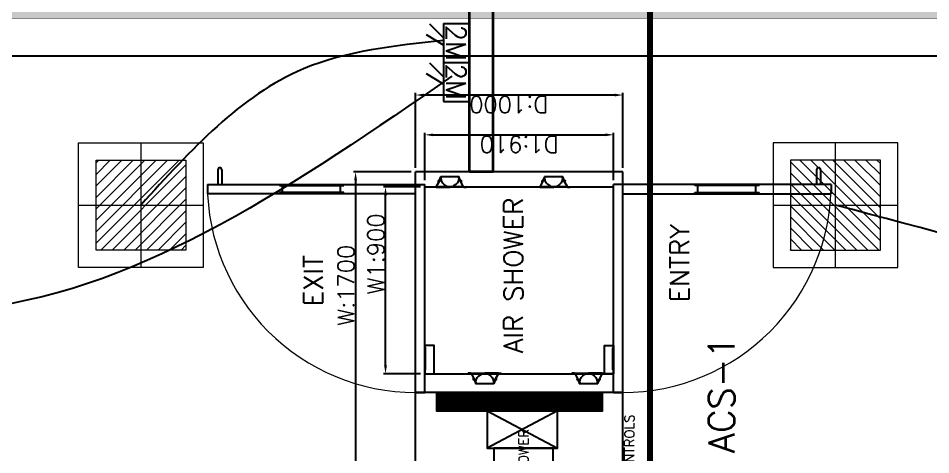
# Model space of a CAD drawing. Extents: x 3550807 to 4078732, y -628171 to -515859.
# Drawn here: x 3718454 to 3722850, y -600624 to -598521 of the extents above; entities that cross this region are included whole.
import ezdxf

# ---------------------------------------------------------------- set-up
doc = ezdxf.new("R2010")
doc.units = 0
doc.header["$LTSCALE"] = 6
doc.header["$MEASUREMENT"] = 0
doc.linetypes.add('CONTINU', pattern=[0])
doc.layers.get('0').update_dxf_attribs({"linetype": 'CONTINUOUS'})
doc.layers.get('Defpoints').update_dxf_attribs({"linetype": 'CONTINUOUS'})
for name, color, linetype in [('AIR SHOWER', 7, 'CONTINUOUS'), ('ELE 36W EMERGENCY LIGHT', 5, 'CONTINUOUS'), ('ELE 36W LED LIGHT', 6, 'CONTINUOUS'), ('ELE-2M RAW P.SB', 40, 'CONTINUOUS'), ('ELE-2M UPS P.SB', 3, 'CONTINUOUS'), ('FA-FIRE TEXT', 7, 'CONTINUOUS')]:
    doc.layers.add(name, color=color, linetype=linetype)
for name, color, linetype, lineweight in [('ELE-36W EMERGENCY  LED LIGHT', 7, 'CONTINUOUS', 18), ('ELE-36W LED LIGHT', 210, 'CONTINUOUS', 18), ('ELE-CABLE TRAY', 31, 'CONTINUOUS', 18), ('MEP_HVAC_VRF_COPPER_PIPE', 6, 'CONTINUOUS', 9), ('WALL', 10, 'CONTINUOUS', 35)]:
    doc.layers.add(name, color=color, linetype=linetype, lineweight=lineweight)
doc.layers.add('ELE-LIGHTING WIRING', color=7, linetype='CONTINUOUS', true_color=0x63d7b6)
doc.styles.add('ROMANS', font='romans.shx')
doc.styles.get("Standard").update_dxf_attribs({"font": 'SIMPLEX'})
doc.styles.add('T 1-25', font='segoeui.ttf', dxfattribs={"width": 0.8, "height": 50})
doc.dimstyles.new('BIGDFD', dxfattribs={"dimtxt": 8, "dimasz": 4, "dimexe": 1, "dimexo": 2, "dimtad": 1, "dimlfac": 10, "dimtxsty": 'Standard', "dimcen": 2.5, "dimclrd": 5, "dimclre": 3, "dimclrt": 1, "dimadec": 0, "dimazin": 0, "dimtfac": 1, "dimtmove": 0, "dimatfit": 3, "dimfxl": 0, "dimarcsym": 0})
doc.dimstyles.new('BIGDFD$0', dxfattribs={"dimtxt": 8, "dimasz": 4, "dimexe": 1, "dimexo": 2, "dimtad": 1, "dimlfac": 10, "dimtxsty": 'Standard', "dimcen": 2.5, "dimclrd": 5, "dimclre": 3, "dimclrt": 1, "dimadec": 0, "dimazin": 0, "dimtfac": 1, "dimtmove": 0, "dimatfit": 3, "dimfxl": 0, "dimarcsym": 0})
doc.dimstyles.new('D 1-25', dxfattribs={"dimtxt": 50, "dimasz": 12.5, "dimexe": 0, "dimexo": 10, "dimgap": 0, "dimtad": 0, "dimdec": 0, "dimzin": 0, "dimdsep": 46, "dimtxsty": 'T 1-25', "dimblk": 'ARCHTICK', "dimcen": 5, "dimclrd": 256, "dimclre": 256, "dimclrt": 256, "dimadec": 0, "dimazin": 0, "dimtfac": 50, "dimtdec": 0, "dimtmove": 1, "dimatfit": 2, "dimfxl": 0, "dimtolj": 1, "dimtzin": 0, "dimarcsym": 0})

# ---------------------------------------------------------------- blocks, each defined once
blk = doc.blocks.new('*D24')
at = {"layer": 'AIR SHOWER', "color": 3, "lineweight": -2, "transparency": 16777216}
for p, q in [((72.76493526362174, 197.7350647363946), (72.76493526362174, 215.6480081758327)), ((162.7649352636508, 197.7350647363946), (162.7649352636508, 215.6480081758327))]:
    blk.add_line(p, q, dxfattribs=at)
at = {"layer": 'AIR SHOWER', "color": 5, "lineweight": -2, "transparency": 16777216}
blk.add_line((76.76493526362175, 214.6480081758327), (158.7649352636508, 214.6480081758327), dxfattribs=at)
at = {"layer": 'AIR SHOWER', "color": 5, "linetype": 'ByBlock', "transparency": 16777216}
for points in [[(76.76493526362175, 215.3146748424994), (76.76493526362175, 213.9813415091661), (72.76493526362175, 214.6480081758327)], [(158.7649352636508, 213.9813415091661), (158.7649352636508, 215.3146748424994), (162.7649352636508, 214.6480081758327)]]:
    blk.add_solid(points, dxfattribs=at)
at = {"layer": 'Defpoints', "color": 0, "linetype": 'ByBlock', "transparency": 16777216}
for p in [(162.7649352636508, 214.6480081758327), (72.76493526362174, 195.7350647363946), (162.7649352636508, 195.7350647363946)]:
    blk.add_point(p, dxfattribs=at)
at = {"layer": 'AIR SHOWER', "color": 1, "linetype": 'ByBlock', "transparency": 16777216, "insert": (130.4357424229238, 219.2730081758327), "char_height": 8, "attachment_point": 5}
blk.add_mtext('W1:900', dxfattribs=at)
blk = doc.blocks.new('*D25')
at = {"layer": 'AIR SHOWER', "color": 3, "lineweight": -2, "transparency": 16777216}
for p, q in [((1.455191522836685e-11, 202.2350647363783), (1.455191522836685e-11, 230.0710486715634)), ((169.9999999999709, 202.2350647363819), (169.9999999999709, 230.0710486715634))]:
    blk.add_line(p, q, dxfattribs=at)
at = {"layer": 'AIR SHOWER', "color": 5, "lineweight": -2, "transparency": 16777216}
blk.add_line((165.9999999999709, 229.0710486715634), (4.000000000014552, 229.0710486715634), dxfattribs=at)
at = {"layer": 'AIR SHOWER', "color": 5, "linetype": 'ByBlock', "transparency": 16777216}
for points in [[(4.000000000014552, 229.7377153382301), (4.000000000014552, 228.4043820048968), (1.455191522836685e-11, 229.0710486715634)], [(165.9999999999709, 228.4043820048967), (165.9999999999709, 229.7377153382301), (169.9999999999709, 229.0710486715634)]]:
    blk.add_solid(points, dxfattribs=at)
at = {"layer": 'Defpoints', "color": 0, "linetype": 'ByBlock', "transparency": 16777216}
for p in [(1.45554466179095e-11, 229.0710486715634), (1.455191522836685e-11, 200.2350647363783), (169.9999999999709, 200.2350647363819)]:
    blk.add_point(p, dxfattribs=at)
at = {"layer": 'AIR SHOWER', "color": 1, "linetype": 'ByBlock', "transparency": 16777216, "insert": (115.3407856541307, 233.6960486715634), "char_height": 8, "attachment_point": 5}
blk.add_mtext('W:1700', dxfattribs=at)
blk = doc.blocks.new('nolllw new')
for p, q in [((-138.5819651838646, 13.92601181431018), (-138.0732114743821, 15.27816452761181)), ((-124.1844939962543, 15.92601181430928), (-137.1372689192465, 15.92601181430928)), ((-123.3003990559593, 15.39331913989372), (-107.0274616794993, -15.39331913989417)), ((-112.5819651838646, 13.92601181431064), (-2.581965183864667, 13.92601181431064)), ((8.136468688230023, 15.39331913989372), (-8.136468688230023, -15.39331913989417)), ((9.020563628524997, 15.92601181430928), (21.97333855151715, 15.92601181430928)), ((23.41803481613533, 13.92601181431018), (22.66552556998613, 15.92601181431018)), ((23.41803481613533, 13.92601181431018), (22.90928110665277, 15.27816452761181)), ((-100.2821270517042, -15.92601181431109), (-106.1433667392045, -15.92601181430973)), ((-14.88180331602507, -15.92601181431109), (-9.020563628524767, -15.92601181430973))]:
    blk.add_line(p, q)
at = {"color": 19}
for p, q in [((-124.1844939962543, 15.92601181430928), (-57.58196518386466, 15.92601181430928)), ((9.020563628524997, 15.92601181430928), (-57.58196518386466, 15.92601181430928)), ((-100.1161584754004, -34.07398818569027), (-15.04777189232891, -34.07398818569027))]:
    blk.add_line(p, q, dxfattribs=at)
at = {"color": 1}
for p, q in [((-74.58196518386467, 14.63249258181668), (-74.58196518386467, 10.65868422072663)), ((-40.58196518386465, 14.63249258181668), (-40.58196518386465, 10.65868422072663)), ((-100.0161584754003, -26.75894546359041), (-100.0161584754003, -34.07398818569027)), ((-15.14777189232904, -26.75894546359041), (-15.14777189232904, -34.07398818569027))]:
    blk.add_line(p, q, dxfattribs=at)
at = {"color": 3}
for p, q in [((-112.8891337326654, -4.51766124705955), (-112.8891337326654, -13.07398818569118)), ((-109.5711734233296, -16.07398818569118), (-109.8891337326658, -16.07398818569118)), ((-108.6627593743524, -16.65591652243165), (-100.7804965171508, -33.78302401732026)), ((-100.326289492662, -34.07398818569027), (-100.1161584754004, -34.07398818569027)), ((-14.83764087506733, -34.07398818569027), (-15.04777189232891, -34.07398818569027)), ((-6.501170993376945, -16.65591652243165), (-14.38343385057851, -33.78302401732026)), ((-5.592756944399752, -16.07398818569118), (-5.274796635063466, -16.07398818569118)), ((-2.274796635063921, -4.51766124705955), (-2.274796635063921, -13.07398818569118))]:
    blk.add_line(p, q, dxfattribs=at)
for centre, radius, start, end in [((-137.1372689192465, 14.92601181430973), 1, 90, 159.3809586691181), ((-124.1844939962543, 14.92601181430927), 1, 27.85965069524013, 90), ((9.020563628524997, 14.92601181430927), 1, 90, 152.1403493047598), ((21.97333855151715, 14.92601181430973), 1, 20.61904133088193, 90), ((-106.1433667392043, -14.92601181430973), 1, 207.8596506952401, 269.999999999987), ((-100.282127051704, -14.92601181431064), 1, 269.999999999987, 343.3261104087708), ((-60.77550338325432, -26.75894546359041), 40.24065509214596, 161.5212409373726, 163.3261104087458), ((-54.38842698447501, -26.75894546359041), 40.24065509214596, 16.67388959125414, 18.47875906262737), ((-14.8818033160253, -14.92601181431064), 1, 196.6738895912292, 270.000000000026), ((-9.020563628524997, -14.92601181430973), 1, 270, 332.1403493047599)]:
    blk.add_arc(centre, radius, start, end)
at = {"color": 1}
for centre, radius, start, end in [((-60.77550338325432, -26.75894546359041), 39.24065509214596, 111.5891103217297, 180), ((-75.58196518386465, 10.65868422072617), 1, 291.5891103217297, 2.60551e-11), ((-74.1956496160683, 14.54704327832905), 0.3956530062926751, 106.698394162139, 167.5275403656251), ((-40.96828075166103, 14.54704327832905), 0.3956530062926751, 12.47245963437489, 73.30160583784848), ((-39.58196518386467, 10.65868422072617), 1, 179.9999999999739, 248.4108896782705), ((-54.38842698447501, -26.75894546359041), 39.24065509214596, 0, 68.41088967827032)]:
    blk.add_arc(centre, radius, start, end, dxfattribs=at)
at = {"color": 3}
for centre, radius, start, end in [((-109.8891337326654, -13.07398818569118), 3, 180, 269.999999999987), ((-109.5711734233296, -17.07398818569117), 1, 24.71290326275917, 90), ((-100.326289492662, -33.57398818569027), 0.5, 204.7129032627592, 270), ((-14.83764087506733, -33.57398818569027), 0.5, 270, 335.2870967372353), ((-5.592756944399752, -17.07398818569117), 1, 90, 155.2870967372354), ((-5.274796635063921, -13.07398818569118), 3, 270, 0)]:
    blk.add_arc(centre, radius, start, end, dxfattribs=at)
blk = doc.blocks.new('*D26')
at = {"layer": 'AIR SHOWER', "color": 3, "lineweight": -2, "transparency": 16777216}
for p, q in [((171.9999999999563, 200.2350647363783), (208.0182791025218, 200.2350647363783)), ((171.9999999999854, 100.2350647363637), (208.0182791025218, 100.2350647363637))]:
    blk.add_line(p, q, dxfattribs=at)
at = {"layer": 'AIR SHOWER', "color": 5, "lineweight": -2, "transparency": 16777216}
blk.add_line((207.0182791025218, 104.2350647363637), (207.0182791025218, 196.2350647363783), dxfattribs=at)
at = {"layer": 'AIR SHOWER', "color": 5, "linetype": 'ByBlock', "transparency": 16777216}
for points in [[(207.6849457691884, 196.2350647363783), (206.3516124358551, 196.2350647363783), (207.0182791025218, 200.2350647363783)], [(206.3516124358551, 104.2350647363637), (207.6849457691884, 104.2350647363637), (207.0182791025218, 100.2350647363637)]]:
    blk.add_solid(points, dxfattribs=at)
at = {"layer": 'Defpoints', "color": 0, "linetype": 'ByBlock', "transparency": 16777216}
for p in [(169.9999999999563, 200.2350647363783), (207.0182791025218, 200.2350647363783), (169.9999999999854, 100.2350647363637)]:
    blk.add_point(p, dxfattribs=at)
at = {"layer": 'AIR SHOWER', "color": 1, "linetype": 'ByBlock', "transparency": 16777216, "insert": (202.3932791025218, 155.2726142264492), "char_height": 8, "attachment_point": 5, "rotation": 90}
blk.add_mtext('D:1000', dxfattribs=at)
blk = doc.blocks.new('*D27')
at = {"layer": 'AIR SHOWER', "color": 3, "lineweight": -2, "transparency": 16777216}
for p, q in [((165.9999999999854, 195.7350647363926), (188.8331010178822, 195.7350647363926)), ((165.9999999999854, 104.7350647361345), (188.8331010178822, 104.7350647361345))]:
    blk.add_line(p, q, dxfattribs=at)
at = {"layer": 'AIR SHOWER', "color": 5, "lineweight": -2, "transparency": 16777216}
blk.add_line((187.8331010178822, 191.7350647363926), (187.8331010178822, 108.7350647361345), dxfattribs=at)
at = {"layer": 'AIR SHOWER', "color": 5, "linetype": 'ByBlock', "transparency": 16777216}
for points in [[(188.4997676845489, 191.7350647363926), (187.1664343512155, 191.7350647363926), (187.8331010178822, 195.7350647363926)], [(187.1664343512155, 108.7350647361345), (188.4997676845489, 108.7350647361345), (187.8331010178822, 104.7350647361345)]]:
    blk.add_solid(points, dxfattribs=at)
at = {"layer": 'Defpoints', "color": 0, "linetype": 'ByBlock', "transparency": 16777216}
for p in [(163.9999999999854, 195.7350647363926), (163.9999999999854, 104.7350647361345), (187.8331010178822, 104.7350647361345)]:
    blk.add_point(p, dxfattribs=at)
at = {"layer": 'AIR SHOWER', "color": 1, "linetype": 'ByBlock', "transparency": 16777216, "insert": (183.2081010178822, 150.2350647362636), "char_height": 8, "attachment_point": 5, "rotation": 90}
blk.add_mtext('D1:910', dxfattribs=at)
blk = doc.blocks.new('light300x600')
at = {"layer": 'ELE-36W LED LIGHT', "lineweight": 0}
for p, q in [((918214.7090835375, -78407.37249509472), (918214.7090835375, -79007.37249509478)), ((918814.7090835375, -78407.37249509472), (918214.7090835375, -78407.37249509472)), ((918514.7090835375, -78407.37249509472), (918514.7090835375, -79007.37249509478)), ((918814.7090835375, -79007.37249509478), (918814.7090835375, -78407.37249509472)), ((918298.3389551704, -78491.25845918385), (918298.5950476268, -78491.00236672752)), ((918298.3389551704, -78544.29146777285), (918351.6280562157, -78491.00236672752)), ((918298.3389551701, -78597.32447636187), (918404.6610648044, -78491.00236672758)), ((918298.3389551701, -78650.35748495086), (918457.6940733936, -78491.00236672755)), ((918298.3389551704, -78703.39049353982), (918510.7270819825, -78491.00236672752)), ((918298.3389551704, -78756.4235021288), (918563.7600905717, -78491.00236672751)), ((918298.3389551701, -78809.45651071782), (918616.7930991607, -78491.00236672758)), ((918298.3389551701, -78862.48951930682), (918669.8261077496, -78491.00236672752)), ((918298.3389551704, -78915.52252789578), (918722.8591163385, -78491.00236672752)), ((918298.3389551701, -78491.00236672754), (918298.3389551701, -78923.74262346195)), ((918731.0792119048, -78491.00236672754), (918298.3389551701, -78491.00236672754)), ((918731.0792119048, -78923.74262346195), (918731.0792119048, -78491.00236672754)), ((918343.1518681933, -78923.7426234619), (918731.0792119048, -78535.81527975028)), ((918396.1848767822, -78923.74262346196), (918731.0792119048, -78588.8482883393)), ((918449.2178853712, -78923.74262346196), (918731.0792119048, -78641.88129692829)), ((918214.7090835375, -78707.37249509475), (918814.7090835375, -78707.37249509475)), ((918502.2508939601, -78923.7426234619), (918731.0792119048, -78694.91430551725)), ((918555.2839025491, -78923.74262346193), (918731.0792119048, -78747.94731410629)), ((918608.316911138, -78923.74262346196), (918731.0792119048, -78800.98032269526)), ((918661.349919727, -78923.74262346196), (918731.0792119048, -78854.01333128425)), ((918714.3829283161, -78923.74262346199), (918731.0792119048, -78907.04633987321)), ((918298.3389551701, -78923.74262346195), (918731.0792119048, -78923.74262346195)), ((918214.7090835375, -79007.37249509478), (918814.7090835375, -79007.37249509478))]:
    blk.add_line(p, q, dxfattribs=at)
blk = doc.blocks.new('ELE.EMERGENCY 40W LED LIGHT')
at = {"layer": 'ELE-36W EMERGENCY  LED LIGHT'}
h = blk.add_hatch(dxfattribs=at)
h.set_pattern_fill('ANSI31', color=5, scale=300, style=0)
h.set_pattern_definition([(45, (0, 0), (-26.51650429449553, 26.51650429449553), [])])
h.paths.add_polyline_path([(-207.71532323258, -207.7153232324927), (-207.71532323258, 207.7153232324927), (207.71532323258, 207.7153232324927), (207.71532323258, -207.7153232324927)])
for p, q in [((0, 288), (0, -288)), ((-288, 0), (288, 0))]:
    blk.add_line(p, q, dxfattribs=at)
for points in [[(-288, -288), (-288, 288), (288, 288), (288, -288)], [(-207.71532323258, -207.7153232324927), (-207.71532323258, 207.7153232324927), (207.71532323258, 207.7153232324927), (207.71532323258, -207.7153232324927)]]:
    blk.add_lwpolyline(points, close=True, dxfattribs=at)
blk = doc.blocks.new('2M SB')
at = {"layer": 'ELE-2M RAW P.SB'}
for p, q in [((-133.7655910551548, 160), (-69.26612788438797, 265.2194964364171)), ((-88.23655763268471, 160), (-3.38374388217926, 244.8528137430549)), ((-240, 160), (-240, 0)), ((0, 160), (-240, 160)), ((0, 160), (0, 0))]:
    blk.add_line(p, q, dxfattribs=at)
blk.add_text('2M', height=120, rotation=180, dxfattribs=at).set_placement((-6.021764248609543, 142.9791077449918))
blk = doc.blocks.new('2M UPS SB')
at = {"layer": 'ELE-2M UPS P.SB', "color": 3}
for p, q in [((-133.7655910551548, 160), (-69.26612788438797, 265.2194964364171)), ((-88.23655763268471, 160), (-3.38374388217926, 244.8528137430549)), ((-240, 160), (-240, 0)), ((0, 160), (-240, 160)), ((0, 160), (0, 0))]:
    blk.add_line(p, q, dxfattribs=at)
blk.add_text('2M', height=120, rotation=180, dxfattribs=at).set_placement((-6.021764248609543, 142.9791077449918))
blk = doc.blocks.new('*D190')
at = {"layer": 'Defpoints', "color": 0, "linetype": 'ByBlock', "transparency": 16777216}
for p in [(3715063.0306815, -598524.1016595698), (3736093.725472257, -598524.1016595698), (3715063.0306815, -598702.5064872033)]:
    blk.add_point(p, dxfattribs=at)
at = {"layer": 'ELE-CABLE TRAY', "color": 7, "lineweight": -2, "transparency": 16777216}
for p, q in [((3715063.0306815, -598534.1016595698), (3715063.0306815, -598702.5064872033)), ((3736093.725472257, -598534.1016595698), (3736093.725472257, -598702.5064872033)), ((3715163.0306815, -598702.5064872033), (3725264.878076878, -598702.5064872033)), ((3735993.725472257, -598702.5064872033), (3725891.878076878, -598702.5064872033))]:
    blk.add_line(p, q, dxfattribs=at)
at = {"layer": 'ELE-CABLE TRAY', "color": 7, "linetype": 'ByBlock', "transparency": 16777216}
for points in [[(3715163.0306815, -598685.8398205367), (3715163.0306815, -598719.1731538699), (3715063.0306815, -598702.5064872033)], [(3735993.725472257, -598719.1731538699), (3735993.725472257, -598685.8398205367), (3736093.725472257, -598702.5064872033)]]:
    blk.add_solid(points, dxfattribs=at)
at = {"layer": 'ELE-CABLE TRAY', "color": 7, "linetype": 'ByBlock', "transparency": 16777216, "insert": (3725578.378076878, -598702.5064872033), "char_height": 150, "attachment_point": 5, "style": 'ROMANS'}
blk.add_mtext('\\A1;21031', dxfattribs=at)
blk = doc.blocks.new('AIR SHOWER')
at = {"layer": 'AIR SHOWER'}
h = blk.add_hatch(dxfattribs=at)
h.set_pattern_fill('ANSI37', color=8, scale=0.24, angle=180, style=0)
h.set_pattern_definition([(45, (-36516.70436073492, 5170.615332544045), (-0.5388153672641491, 0.5388153672641492), []), (135, (-36516.70436073492, 5170.615332544045), (-0.5388153672641492, -0.5388153672641491), [])])
h.paths.add_polyline_path([(63.76493526363492, 110.1138083477113), (54.92352851296755, 110.1138083477113), (54.923528512953, 189.8012125241335), (63.76493526363492, 189.8012125241335)])
h = blk.add_hatch(dxfattribs=at)
h.set_pattern_fill('ANSI37', color=8, scale=0.24, angle=180, style=0)
h.set_pattern_definition([(45, (-52704.65640067386, 3586.622114857624), (-0.5388153672641491, 0.5388153672641492), []), (135, (-52704.65640067386, 3586.622114857624), (-0.5388153672641492, -0.5388153672641491), [])])
h.paths.add_polyline_path([(54.923528512953, 189.5271579607711), (63.76493526363492, 189.5271579607711), (63.76493526363492, 182.3028332142881), (54.923528512953, 182.3028332142881)])
at = {"layer": 'AIR SHOWER', "color": 8}
for p, q in [((159.4999999999709, 200.2350647366238), (159.4999999999916, 300.4701294727565)), ((163.9999999999709, 300.4701294727561), (159.4999999999918, 300.4701294727561)), ((163.9999999999709, 300.4701294727561), (163.9999999999709, 200.2350647363801)), ((171.0499999999736, 295.4201294727532), (163.9999999999707, 295.4201294727532)), ((171.0499999999736, 293.520129472759), (163.9999999999707, 293.520129472759)), ((159.4999999999845, 265.8020653524402), (160.0999999999847, 265.8020653524402)), ((160.0999999999781, 234.8020653524411), (160.0999999999847, 265.8020653524402)), ((160.0999999999844, 264.3020653524404), (163.399999999971, 264.3020653524404)), ((163.399999999971, 265.8020653524395), (163.399999999971, 234.8020653524395)), ((163.399999999971, 265.8020653524395), (163.9999999999711, 265.8020653524395)), ((159.4999999999779, 234.8020653524404), (160.0999999999779, 234.8020653524404)), ((160.0999999999781, 236.3020653524404), (163.399999999971, 236.3020653524404)), ((163.3999999999708, 234.8020653524397), (163.9999999999677, 234.8020653524397)), ((0, 100.2350647363783), (0, 200.2350647363783)), ((0, 200.2350647363783), (170, 200.2350647363783)), ((63.76493526362174, 200.2350647363783), (63.76493526362174, 195.7350647363908)), ((63.76493526362151, 100.2350647363651), (63.76493526363492, 200.2350647363787)), ((163.9999999999854, 200.2350647364055), (163.9999999999854, 195.7350647366256)), ((170, 100.2350647363783), (170, 200.2350647363783)), ((169.9999999999854, 100.2350647363637), (169.9999999999563, 200.2350647363783)), ((63.76493526362174, 195.7350647363908), (163.9999999999854, 195.7350647363926)), ((72.76493526362174, 195.7350647363946), (163.9999999999854, 195.7350647363946)), ((72.76493526362174, 195.735064736391), (72.76493526362174, 104.7350647363637)), ((162.7649352636508, 195.7350647363946), (162.7649352636508, 104.7350647363673)), ((162.7649352636217, 195.735064736391), (162.7649352636217, 104.7350647363637)), ((54.923528512953, 165.7555165554973), (36.84098580476575, 131.8308667253373)), ((54.923528512953, 131.8308667253373), (36.84098580476575, 165.7555165554973)), ((63.76493526362174, 104.7350647363655), (163.9999999999854, 104.7350647363673)), ((63.76493526362151, 104.7350647363653), (63.76493526362151, 100.2350647363655)), ((163.9999999999854, 100.2350647363546), (163.9999999999854, 104.7350647361345)), ((0, 100.2350647363655), (170, 100.2350647363637)), ((159.4999999999709, 100.2350647361327), (159.4999999999916, 0)), ((163.9999999999709, 4.547473508864641e-13), (163.9999999999709, 100.2350647363764)), ((159.4999999999779, 65.6680641203161), (160.0999999999779, 65.6680641203161)), ((160.0999999999781, 65.66806412031542), (160.0999999999847, 34.66806412031633)), ((160.0999999999781, 64.1680641203161), (163.399999999971, 64.1680641203161)), ((163.399999999971, 34.66806412031701), (163.399999999971, 65.66806412031701)), ((163.3999999999708, 65.66806412031679), (163.9999999999677, 65.66806412031679)), ((160.0999999999844, 36.1680641203161), (163.399999999971, 36.1680641203161)), ((159.4999999999845, 34.66806412031633), (160.0999999999847, 34.66806412031633)), ((163.399999999971, 34.66806412031701), (163.9999999999711, 34.66806412031701)), ((171.0499999999736, 6.949999999997544), (163.9999999999707, 6.949999999997544)), ((171.0499999999736, 5.050000000003365), (163.9999999999707, 5.050000000003365)), ((163.9999999999709, 4.547473508864641e-13), (159.4999999999918, 4.547473508864641e-13))]:
    blk.add_line(p, q, dxfattribs=at)
for points in [[(86.42773622101231, 195.7350647363928), (72.76493526362174, 195.735064736391), (72.76493526362174, 191.2865474109258), (86.42773622101231, 191.2865474109294)], [(74.64323375057461, 195.3339941601701), (85.2425054434757, 195.3339941601701), (85.2425054434757, 195.7350647363912), (74.64323375057461, 195.7350647363912)], [(63.76493526363492, 190.0986683776378), (54.923528512953, 190.0986683776378), (54.923528512953, 110.1138083477113), (63.76493526363492, 110.1138083477113)], [(54.923528512953, 165.7555165554973), (36.84098580476575, 165.7555165554973), (36.84098580476575, 131.8308667253373), (54.923528512953, 131.8308667253373)], [(36.84098580476575, 162.4911642256802), (13.60374127041291, 162.4911642256802), (13.60374127041291, 133.8537135188235), (36.84098580476575, 133.8537135188235)], [(86.42773622101231, 104.7350647363619), (72.76493526362174, 104.7350647363637), (72.76493526362174, 109.1835820618289), (86.42773622101231, 109.1835820618253)], [(74.64323375057734, 105.1361353125835), (85.24250544347842, 105.1361353125835), (85.24250544347842, 104.7350647363633), (74.64323375057734, 104.7350647363633)], [(22.78457590478729, 100.2350647363655), (32.78998648275683, 100.2350647363655), (32.78998648275683, 100.2350647363655), (22.78457590478729, 100.2350647363655)], [(22.78457590478729, 100.2350647363655), (34.22277671206939, 100.2350647363655), (34.22277671206939, 99.88206328219621), (22.78457590478729, 99.88206328219621)], [(38.34586561132892, 100.2350647363651), (39.89957626445562, 100.2350647363651), (39.89957626445562, 99.88230149779565), (38.34586561132892, 99.88230149779565)]]:
    blk.add_lwpolyline(points, close=True, dxfattribs=at)
at = {"layer": 'AIR SHOWER', "color": 8, "lineweight": 0}
for centre, start, end in [((163.9999999999854, 200.2350647364055), 90.00000000000831, 180.0000000000156), ((163.9999999999854, 100.235064736351), 179.9999999999739, 269.9999999999917)]:
    blk.add_arc(centre, 100.2350647363505, start, end, dxfattribs=at)
at = {"layer": 'AIR SHOWER', "color": 8}
for centre, end in [((171.0499999999736, 294.4701294727561), 90), ((171.0499999999736, 6.000000000000455), 90.00000000000001)]:
    blk.add_arc(centre, 0.9500000000000056, 270, end, dxfattribs=at)
at = {"layer": 'AIR SHOWER', "color": 8, "xscale": -0.1, "yscale": 0.1, "zscale": 0.1}
for p, rotation in [((164.3038632781308, 177.8503711781166), 89.99999999999997), ((71.37233408219072, 172.6197582946384), 269.9999999999856), ((164.3038632781308, 127.8503711781166), 89.99999999999997), ((71.37233408219072, 122.6197582946384), 269.9999999999856)]:
    blk.add_blockref('nolllw new', p, dxfattribs=dict(at, rotation=rotation))
at = {"layer": 'AIR SHOWER', "color": 8}
for s, height, p in [('EXIT', 9.1493197488, (105.2922013890657, 244.8427543088756)), ('AIR SHOWER', 9.1493197488, (82.74857382530172, 148.4503647908459)), ('BLOWER', 4.5746598744, (21.80294864516077, 145.8279453680721)), ('CONTROLS', 4.5746598744, (21.55894474180241, 94.87553910974407)), ('ENTRY', 9.1493197488, (107.2004985697276, 68.4016854854599))]:
    blk.add_text(s, height=height, dxfattribs=at).set_placement(p)
for base, p1, p2, angle, text, dimstyle, picture, middle in [((1.455191522836685e-11, 229.0710486715634), (169.9999999999709, 200.2350647363819), (1.455191522836685e-11, 200.2350647363783), 180, 'W:1700', 'BIGDFD', '*D25', (115.3407856541307, 229.0710486715634)), ((162.7649352636508, 214.6480081758327), (72.76493526362174, 195.7350647363946), (162.7649352636508, 195.7350647363946), 180, 'W1:900', 'BIGDFD', '*D24', (130.4357424229238, 214.6480081758327)), ((207.0182791025218, 200.2350647363783), (169.9999999999854, 100.2350647363637), (169.9999999999563, 200.2350647363783), 90, 'D:<>', 'BIGDFD$0', '*D26', (207.0182791025218, 155.2726142264492))]:
    dim = blk.add_linear_dim(base=base, p1=p1, p2=p2, angle=angle, text=text, dimstyle=dimstyle, dxfattribs=at)
    dim.commit()
    dim.dimension.update_dxf_attribs({"geometry": picture, "text_midpoint": middle, "dimtype": 160})
dim = blk.add_linear_dim(base=(187.8331010178822, 104.7350647361345), p1=(163.9999999999854, 195.7350647363926), p2=(163.9999999999854, 104.7350647361345), angle=90, text='D1:<>', dimstyle='BIGDFD$0', dxfattribs=at)
dim.commit()
dim.dimension.update_dxf_attribs({"geometry": '*D27', "text_midpoint": (183.2081010178822, 150.2350647362636)})

msp = doc.modelspace()

# ---------------------------------------------------------------- hatches: boundary and pattern name
at = {"layer": 'ELE-CABLE TRAY', "linetype": 'ByBlock'}
h = msp.add_hatch(dxfattribs=at)
h.set_pattern_fill('ZIGZAG', color=256, scale=400.7856062941474)
h.set_pattern_definition([(0, (3686088.316076755, -658642.6270804253), (50.09820078676842, 50.09820078676842), [50.09820078676842, -50.09820078676842]), (90, (3686138.414277554, -658642.6270804253), (-50.09820078676839, 50.09820078676842), [50.09820078676842, -50.09820078676842])])
h.paths.add_polyline_path([(3736093.725472257, -598424.1016595698), (3715063.0306815, -598424.1016595698), (3715063.0306815, -598524.1016595698), (3736093.725472257, -598524.1016595698)])

# ---------------------------------------------------------------- linework, layer by layer
at = {"layer": 'ELE-CABLE TRAY', "linetype": 'ByBlock', "const_width": 1.860566674603738}
msp.add_lwpolyline([(3736093.725472257, -598424.1016595698), (3715063.0306815, -598424.1016595698), (3715063.0306815, -598524.1016595698), (3736093.725472257, -598524.1016595698)], close=True, dxfattribs=at)
at = {"layer": 'ELE-LIGHTING WIRING', "color": 254, "linetype": 'ByBlock', "true_color": 0xdebad0}
msp.add_spline([(3720502.39693519, -598628.9226302524), (3719827.749258579, -598764.932941498), (3719044.896935178, -599421.3264745326)], degree=3, dxfattribs=at)
at = {"layer": 'ELE-LIGHTING WIRING', "linetype": 'ByBlock'}
for points in [[(3720542.966841958, -598800.2932331426), (3718274.515450838, -599917.5250635156), (3715879.896935183, -599421.3264745333)], [(3727212.39693519, -600496.4229930759), (3725007.623559883, -600075.3148849624), (3722391.196935184, -599421.3264745333)]]:
    msp.add_spline(points, degree=3, dxfattribs=at)
at = {"layer": 'MEP_HVAC_VRF_COPPER_PIPE', "color": 6, "linetype": 'ByBlock', "const_width": 30}
msp.add_lwpolyline([(3721497.236739083, -595846.9350740658), (3721497.236739083, -601886.9080500635)], dxfattribs=at)
at = {"layer": 'WALL', "color": 8, "linetype": 'ByBlock'}
for p, q in [((3720627.39693519, -599261.3203238568), (3720627.39693519, -597921.3328562033)), ((3720742.39693519, -599261.3203238586), (3720742.39693519, -597921.3203238578)), ((3720742.396935208, -599261.3203238586), (3720627.39693519, -599261.3203238577))]:
    msp.add_line(p, q, dxfattribs=at)

# ---------------------------------------------------------------- block references
at = {"layer": 'AIR SHOWER', "color": 8, "xscale": 10, "yscale": 10, "zscale": 10, "rotation": 90}
msp.add_blockref('AIR SHOWER', (3722369.747582553, -600961.3203238578), dxfattribs=at)
at = {"layer": 'ELE 36W EMERGENCY LIGHT', "xscale": 1.041666666677768, "yscale": 1.041666666677768, "zscale": 1.041666666677768}
msp.add_blockref('ELE.EMERGENCY 40W LED LIGHT', (3719044.896935178, -599421.3264745326), dxfattribs=at)
at = {"layer": 'ELE 36W LED LIGHT', "rotation": 89.9999999995464}
msp.add_blockref('light300x600', (3643683.824432818, -1517936.035557448), dxfattribs=at)
at = {"layer": 'ELE-2M RAW P.SB', "color": 6, "xscale": 0.7812500000005363, "yscale": 0.7812500000005363, "zscale": 0.7812500000005363, "rotation": 89.99999999999979}
msp.add_blockref('2M SB', (3720627.39693519, -598734.3291527425), dxfattribs=at)
at = {"layer": 'ELE-2M UPS P.SB', "color": 6, "xscale": 0.7812500000005363, "yscale": 0.7812500000005363, "zscale": 0.7812500000005363, "rotation": 89.9999999999999}
msp.add_blockref('2M UPS SB', (3720627.39693519, -598546.8291527424), dxfattribs=at)

# ---------------------------------------------------------------- texts
at = {"layer": 'FA-FIRE TEXT', "color": 200, "linetype": 'CONTINU', "insert": (3721779.448890103, -600615.0757330504), "char_height": 125, "width": 349.8378647597838, "attachment_point": 1, "rotation": 89.99999999999999, "style": 'ROMANS'}
msp.add_mtext('{\\C256;ACS-1\\P}', dxfattribs=at)

# ---------------------------------------------------------------- dimensions: what is measured, and where the dimension line sits
at = {"layer": 'ELE-CABLE TRAY', "color": 21}
dim = msp.add_linear_dim(base=(3715063.0306815, -598702.5064872033), p1=(3736093.725472257, -598524.1016595698), p2=(3715063.0306815, -598524.1016595698), dimstyle='D 1-25', override={"dimtxt": 150, "dimasz": 100, "dimtxsty": 'ROMANS', "dimclrd": 7, "dimclre": 7, "dimclrt": 7}, dxfattribs=at)
dim.commit()
dim.dimension.update_dxf_attribs({"geometry": '*D190', "text_midpoint": (3725578.378076878, -598702.5064872033)})

doc.saveas('drawing.dxf')
